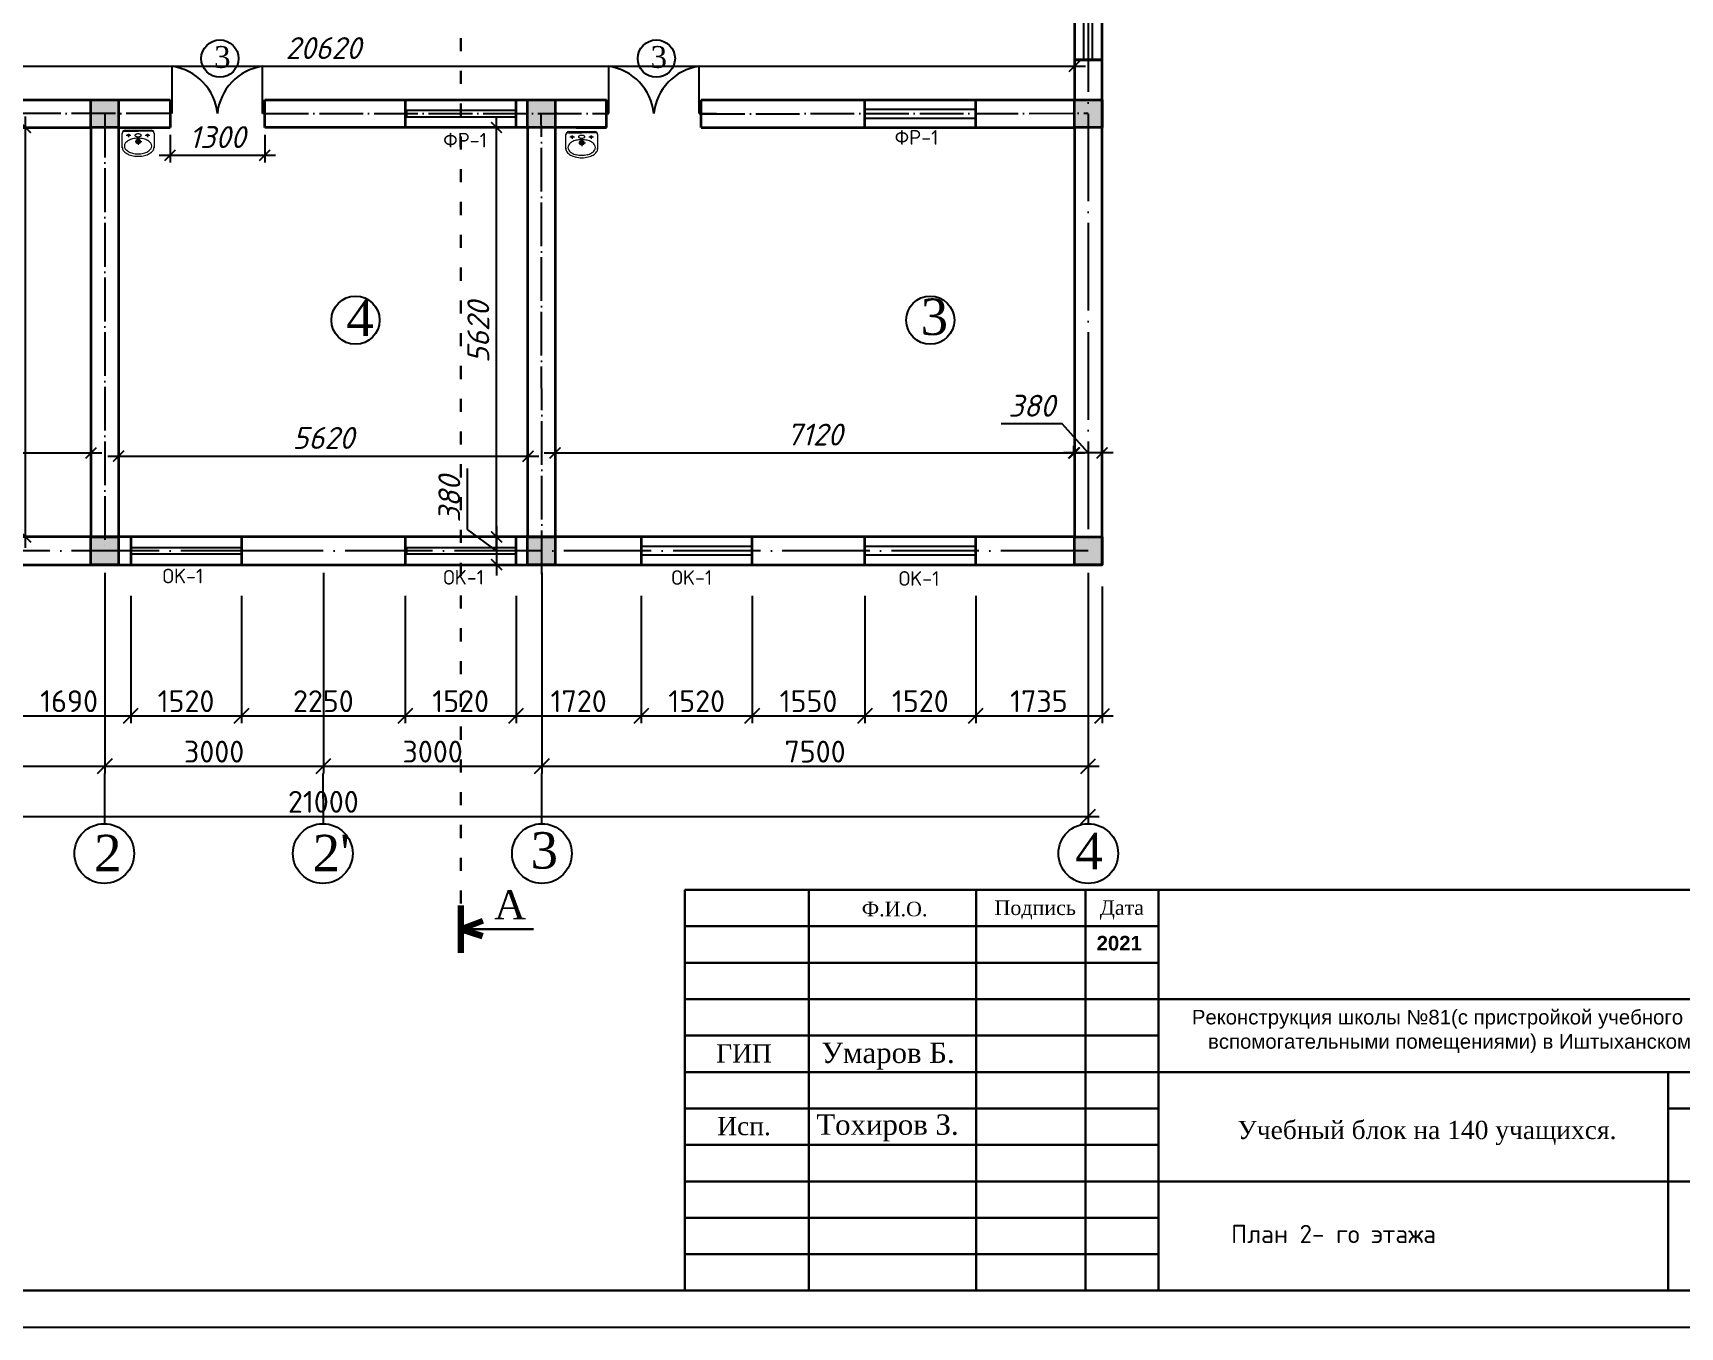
# Model space of a CAD drawing. Header units: millimetres. Extents: x 572274 to 2241483, y -888675 to -304135.
# Drawn here: x 667586 to 690197, y -503564 to -485804 of the extents above; entities that cross this region are included whole.
import ezdxf

# ---------------------------------------------------------------- set-up
doc = ezdxf.new("R2010")
doc.units = ezdxf.units.MM
doc.linetypes.add('ACAD_ISO03W100', pattern=[30, 12, -18])
doc.linetypes.add('ACAD_ISO04W100', pattern=[30, 24, -3, 0, -3])
doc.layers.add('oc', color=10, linetype='ACAD_ISO04W100')
doc.layers.add('Оси', color=10, linetype='ACAD_ISO04W100')
doc.layers.add('Сантехника', color=5, linetype='Continuous', lineweight=13)
doc.layers.add('стены', color=250, linetype='Continuous', lineweight=30)
doc.styles.add('ISOCPEUR', font='isocpeui.ttf', dxfattribs={"height": 300})
doc.styles.get("Standard").update_dxf_attribs({"font": 'isocpeur.ttf'})
doc.styles.add('style1', font='isocpeui.ttf')
doc.styles.add('WMF-Times New Roman0', font='times.ttf')
doc.dimstyles.new('ISO-25$0', dxfattribs={"dimtxt": 300, "dimasz": 200, "dimexe": 100, "dimexo": 300, "dimgap": 50, "dimtad": 1, "dimdec": 0, "dimtxsty": 'Standard', "dimblk": 'OBLIQUE', "dimcen": 250, "dimdle": 150, "dimadec": 0, "dimazin": 0, "dimtfac": 1, "dimtdec": 0, "dimtmove": 0, "dimatfit": 3, "dimldrblk": 'OBLIQUE', "dimfxl": 1.25, "dimarcsym": 0})

# ---------------------------------------------------------------- blocks, each defined once
blk = doc.blocks.new('12')
at = {"color": 5, "lineweight": 30}
for p, q in [((4038680, 3054550), (4038680, 3049050)), ((4038680, 3054550), (4038680, 3049050)), ((4038680, 3054550), (4038680, 3049050)), ((4057180, 3054550), (4038680, 3054550)), ((4057180, 3054550), (4038680, 3054550)), ((4057180, 3054550), (4038680, 3054550)), ((4040380, 3054550), (4040380, 3049050)), ((4040380, 3054550), (4040380, 3049050)), ((4042680, 3054550), (4042680, 3049050)), ((4044180, 3054550), (4044180, 3049050)), ((4045180, 3054550), (4045180, 3049050)), ((4057180, 3049050), (4057180, 3054550)), ((4057180, 3054550), (4057180, 3049050)), ((4045180, 3054050), (4038680, 3054050)), ((4045180, 3053550), (4038680, 3053550)), ((4057180, 3053050), (4038680, 3053050)), ((4045180, 3052550), (4038680, 3052550)), ((4038680, 3052050), (4057180, 3052050)), ((4052180, 3049050), (4052180, 3052050)), ((4053680, 3050550), (4053680, 3052050)), ((4055380, 3050550), (4055380, 3052050)), ((4038680, 3051550), (4045180, 3051550)), ((4052180, 3051550), (4057180, 3051550)), ((4038680, 3051050), (4045180, 3051050)), ((4038680, 3050550), (4057180, 3050550)), ((4038680, 3050050), (4045180, 3050050)), ((4038680, 3049550), (4045180, 3049550)), ((4038680, 3049050), (4057180, 3049050))]:
    blk.add_line(p, q, dxfattribs=at)
blk = doc.blocks.new('_Oblique')
at = {"color": 0, "linetype": 'ByBlock', "lineweight": -2}
blk.add_line((-0.5, -0.5), (0.5, 0.5), dxfattribs=at)
blk = doc.blocks.new('*D1455')
at = {"color": 0, "lineweight": -2, "transparency": 16777216}
for p, q in [((661073, -493211), (661073, -496656)), ((682073, -493211), (682073, -496656)), ((660923, -496556), (682223, -496556))]:
    blk.add_line(p, q, dxfattribs=at)
at = {"layer": 'Defpoints', "color": 0, "lineweight": 25, "transparency": 16777216}
for p in [(661073, -492911), (682073, -492911), (682073, -496556)]:
    blk.add_point(p, dxfattribs=at)
at = {"color": 0, "lineweight": -2, "transparency": 16777216, "xscale": 200, "yscale": 200, "zscale": 200, "rotation": 180}
blk.add_blockref('_Oblique', (661073, -496556), dxfattribs=at)
at = {"color": 0, "lineweight": -2, "transparency": 16777216, "xscale": 200, "yscale": 200, "zscale": 200}
blk.add_blockref('_Oblique', (682073, -496556), dxfattribs=at)
at = {"color": 0, "transparency": 16777216, "insert": (671573, -496356), "char_height": 300, "attachment_point": 5}
blk.add_mtext('21000', dxfattribs=at)
blk = doc.blocks.new('*D1456')
at = {"color": 0, "lineweight": -2, "transparency": 16777216}
for p, q in [((661073, -493211), (661073, -495967)), ((668573, -493211), (668573, -495967)), ((660923, -495867), (668723, -495867))]:
    blk.add_line(p, q, dxfattribs=at)
at = {"layer": 'Defpoints', "color": 0, "lineweight": 25, "transparency": 16777216}
for p in [(661073, -492911), (668573, -492911), (668573, -495867)]:
    blk.add_point(p, dxfattribs=at)
at = {"color": 0, "lineweight": -2, "transparency": 16777216, "xscale": 200, "yscale": 200, "zscale": 200, "rotation": 180}
blk.add_blockref('_Oblique', (661073, -495867), dxfattribs=at)
at = {"color": 0, "lineweight": -2, "transparency": 16777216, "xscale": 200, "yscale": 200, "zscale": 200}
blk.add_blockref('_Oblique', (668573, -495867), dxfattribs=at)
at = {"color": 0, "transparency": 16777216, "insert": (664823, -495667), "char_height": 300, "attachment_point": 5}
blk.add_mtext('7500', dxfattribs=at)
blk = doc.blocks.new('*D1457')
at = {"color": 0, "lineweight": -2, "transparency": 16777216}
for p, q in [((674573, -493211), (674573, -495967)), ((682073, -493211), (682073, -495967)), ((674423, -495867), (682223, -495867))]:
    blk.add_line(p, q, dxfattribs=at)
at = {"layer": 'Defpoints', "color": 0, "lineweight": 25, "transparency": 16777216}
for p in [(674573, -492911), (682073, -492911), (682073, -495867)]:
    blk.add_point(p, dxfattribs=at)
at = {"color": 0, "lineweight": -2, "transparency": 16777216, "xscale": 200, "yscale": 200, "zscale": 200, "rotation": 180}
blk.add_blockref('_Oblique', (674573, -495867), dxfattribs=at)
at = {"color": 0, "lineweight": -2, "transparency": 16777216, "xscale": 200, "yscale": 200, "zscale": 200}
blk.add_blockref('_Oblique', (682073, -495867), dxfattribs=at)
at = {"color": 0, "transparency": 16777216, "insert": (678323, -495667), "char_height": 300, "attachment_point": 5}
blk.add_mtext('7500', dxfattribs=at)
blk = doc.blocks.new('_ArchTick')
at = {"color": 0, "linetype": 'ByBlock', "const_width": 0.15}
blk.add_lwpolyline([(-0.5, -0.5), (0.5, 0.5)], dxfattribs=at)
blk = doc.blocks.new('*D1460')
at = {"color": 5, "transparency": 16777216}
for p, q in [((661263, -491868), (661263, -491468)), ((668383, -491868), (668383, -491468)), ((661113, -491568), (668533, -491568))]:
    blk.add_line(p, q, dxfattribs=at)
at = {"layer": 'Defpoints', "color": 0, "lineweight": 25, "transparency": 16777216}
for p in [(668383, -491568), (661263, -492721), (668383, -492721)]:
    blk.add_point(p, dxfattribs=at)
at = {"color": 5, "transparency": 16777216, "xscale": 150, "yscale": 150, "zscale": 150, "rotation": 180}
blk.add_blockref('_ArchTick', (661263, -491568), dxfattribs=at)
at = {"color": 5, "transparency": 16777216, "xscale": 150, "yscale": 150, "zscale": 150}
blk.add_blockref('_ArchTick', (668383, -491568), dxfattribs=at)
at = {"color": 7, "lineweight": 5, "transparency": 16777216, "insert": (664823, -491316), "char_height": 300, "attachment_point": 5, "style": 'style1'}
blk.add_mtext('7120', dxfattribs=at)
blk = doc.blocks.new('*D1461')
at = {"color": 5, "transparency": 16777216}
for p, q in [((674755, -491568), (674755, -491468)), ((681875, -491568), (681875, -491468)), ((674605, -491568), (682025, -491568))]:
    blk.add_line(p, q, dxfattribs=at)
at = {"layer": 'Defpoints', "color": 0, "lineweight": 25, "transparency": 16777216}
for p in [(674755, -491568), (681875, -491568), (681875, -491568)]:
    blk.add_point(p, dxfattribs=at)
at = {"color": 5, "transparency": 16777216, "xscale": 150, "yscale": 150, "zscale": 150, "rotation": 180}
blk.add_blockref('_ArchTick', (674755, -491568), dxfattribs=at)
at = {"color": 5, "transparency": 16777216, "xscale": 150, "yscale": 150, "zscale": 150}
blk.add_blockref('_ArchTick', (681875, -491568), dxfattribs=at)
at = {"color": 7, "lineweight": 5, "transparency": 16777216, "insert": (678315, -491316), "char_height": 300, "attachment_point": 5, "style": 'style1'}
blk.add_mtext('7120', dxfattribs=at)
blk = doc.blocks.new('*D1462')
at = {"color": 5, "transparency": 16777216}
for p, q in [((667485, -492871), (667485, -486951)), ((667785, -487101), (667385, -487101)), ((667785, -492721), (667385, -492721))]:
    blk.add_line(p, q, dxfattribs=at)
at = {"layer": 'Defpoints', "color": 0, "lineweight": 25, "transparency": 16777216}
for p in [(667485, -487101), (668383, -487101), (668383, -492721)]:
    blk.add_point(p, dxfattribs=at)
at = {"color": 5, "transparency": 16777216, "xscale": 150, "yscale": 150, "zscale": 150}
for p, rotation in [((667485, -487101), 90), ((667485, -492721), 270)]:
    blk.add_blockref('_ArchTick', p, dxfattribs=dict(at, rotation=rotation))
at = {"color": 7, "lineweight": 5, "transparency": 16777216, "insert": (667235, -489911), "char_height": 300, "attachment_point": 5, "rotation": 90, "style": 'style1'}
blk.add_mtext('5620', dxfattribs=at)
blk = doc.blocks.new('*D1463')
at = {"color": 5, "transparency": 16777216}
for p, q in [((673950, -492871), (673950, -486951)), ((674250, -487101), (673850, -487101)), ((674250, -492721), (673850, -492721))]:
    blk.add_line(p, q, dxfattribs=at)
at = {"layer": 'Defpoints', "color": 0, "lineweight": 25, "transparency": 16777216}
for p in [(673950, -487101), (674375, -487101), (674375, -492721)]:
    blk.add_point(p, dxfattribs=at)
at = {"color": 5, "transparency": 16777216, "xscale": 150, "yscale": 150, "zscale": 150}
for p, rotation in [((673950, -487101), 90), ((673950, -492721), 270)]:
    blk.add_blockref('_ArchTick', p, dxfattribs=dict(at, rotation=rotation))
at = {"color": 7, "lineweight": 5, "transparency": 16777216, "insert": (673700, -489911), "char_height": 300, "attachment_point": 5, "rotation": 90, "style": 'style1'}
blk.add_mtext('5620', dxfattribs=at)
blk = doc.blocks.new('*D1414')
at = {"color": 5, "transparency": 16777216}
for p, q in [((669468, -487201), (669468, -487583)), ((670768, -487201), (670768, -487583)), ((669318, -487483), (670918, -487483))]:
    blk.add_line(p, q, dxfattribs=at)
at = {"layer": 'Defpoints', "color": 0, "lineweight": 25, "transparency": 16777216}
for p in [(669468, -487101), (670768, -487101), (670768, -487483)]:
    blk.add_point(p, dxfattribs=at)
at = {"color": 5, "transparency": 16777216, "xscale": 150, "yscale": 150, "zscale": 150, "rotation": 180}
blk.add_blockref('_ArchTick', (669468, -487483), dxfattribs=at)
at = {"color": 5, "transparency": 16777216, "xscale": 150, "yscale": 150, "zscale": 150}
blk.add_blockref('_ArchTick', (670768, -487483), dxfattribs=at)
at = {"color": 7, "lineweight": 5, "transparency": 16777216, "insert": (670118, -487233), "char_height": 300, "attachment_point": 5, "style": 'style1'}
blk.add_mtext('1300', dxfattribs=at)
blk = doc.blocks.new('*D1418')
at = {"color": 0, "lineweight": -2, "transparency": 16777216}
for p, q in [((671573, -493211), (671573, -495967)), ((674573, -493211), (674573, -495967)), ((671423, -495867), (674723, -495867))]:
    blk.add_line(p, q, dxfattribs=at)
at = {"layer": 'Defpoints', "color": 0, "lineweight": 25, "transparency": 16777216}
for p in [(671573, -492911), (674573, -492911), (674573, -495867)]:
    blk.add_point(p, dxfattribs=at)
at = {"color": 0, "lineweight": -2, "transparency": 16777216, "xscale": 200, "yscale": 200, "zscale": 200, "rotation": 180}
blk.add_blockref('_Oblique', (671573, -495867), dxfattribs=at)
at = {"color": 0, "lineweight": -2, "transparency": 16777216, "xscale": 200, "yscale": 200, "zscale": 200}
blk.add_blockref('_Oblique', (674573, -495867), dxfattribs=at)
at = {"color": 0, "transparency": 16777216, "insert": (673073, -495667), "char_height": 300, "attachment_point": 5}
blk.add_mtext('3000', dxfattribs=at)
blk = doc.blocks.new('*D1472')
at = {"color": 5, "transparency": 16777216}
for p, q in [((668763, -491912), (668763, -491512)), ((674383, -491912), (674383, -491512)), ((668613, -491612), (674533, -491612))]:
    blk.add_line(p, q, dxfattribs=at)
at = {"layer": 'Defpoints', "color": 0, "lineweight": 25, "transparency": 16777216}
for p in [(674383, -491612), (668763, -492721), (674383, -492721)]:
    blk.add_point(p, dxfattribs=at)
at = {"color": 5, "transparency": 16777216, "xscale": 150, "yscale": 150, "zscale": 150, "rotation": 180}
blk.add_blockref('_ArchTick', (668763, -491612), dxfattribs=at)
at = {"color": 5, "transparency": 16777216, "xscale": 150, "yscale": 150, "zscale": 150}
blk.add_blockref('_ArchTick', (674383, -491612), dxfattribs=at)
at = {"color": 7, "lineweight": 5, "transparency": 16777216, "insert": (671573, -491362), "char_height": 300, "attachment_point": 5, "style": 'style1'}
blk.add_mtext('5620', dxfattribs=at)
blk = doc.blocks.new('*D1423')
at = {"color": 0, "lineweight": -2, "transparency": 16777216}
for p, q in [((667238, -493531), (667238, -495275)), ((668928, -493531), (668928, -495275)), ((667088, -495175), (669078, -495175))]:
    blk.add_line(p, q, dxfattribs=at)
at = {"layer": 'Defpoints', "color": 0, "lineweight": 25, "transparency": 16777216}
for p in [(667238, -493231), (668928, -493231), (668928, -495175)]:
    blk.add_point(p, dxfattribs=at)
at = {"color": 0, "lineweight": -2, "transparency": 16777216, "xscale": 200, "yscale": 200, "zscale": 200, "rotation": 180}
blk.add_blockref('_Oblique', (667238, -495175), dxfattribs=at)
at = {"color": 0, "lineweight": -2, "transparency": 16777216, "xscale": 200, "yscale": 200, "zscale": 200}
blk.add_blockref('_Oblique', (668928, -495175), dxfattribs=at)
at = {"color": 0, "transparency": 16777216, "insert": (668083, -494975), "char_height": 300, "attachment_point": 5}
blk.add_mtext('1690', dxfattribs=at)
blk = doc.blocks.new('*D1424')
at = {"color": 0, "lineweight": -2, "transparency": 16777216}
for p, q in [((668928, -493531), (668928, -495275)), ((670448, -493531), (670448, -495275)), ((668778, -495175), (670598, -495175))]:
    blk.add_line(p, q, dxfattribs=at)
at = {"layer": 'Defpoints', "color": 0, "lineweight": 25, "transparency": 16777216}
for p in [(668928, -493231), (670448, -493231), (670448, -495175)]:
    blk.add_point(p, dxfattribs=at)
at = {"color": 0, "lineweight": -2, "transparency": 16777216, "xscale": 200, "yscale": 200, "zscale": 200, "rotation": 180}
blk.add_blockref('_Oblique', (668928, -495175), dxfattribs=at)
at = {"color": 0, "lineweight": -2, "transparency": 16777216, "xscale": 200, "yscale": 200, "zscale": 200}
blk.add_blockref('_Oblique', (670448, -495175), dxfattribs=at)
at = {"color": 0, "transparency": 16777216, "insert": (669688, -494975), "char_height": 300, "attachment_point": 5}
blk.add_mtext('1520', dxfattribs=at)
blk = doc.blocks.new('*D1425')
at = {"color": 0, "lineweight": -2, "transparency": 16777216}
for p, q in [((670448, -493531), (670448, -495275)), ((672698, -493531), (672698, -495275)), ((670298, -495175), (672848, -495175))]:
    blk.add_line(p, q, dxfattribs=at)
at = {"layer": 'Defpoints', "color": 0, "lineweight": 25, "transparency": 16777216}
for p in [(670448, -493231), (672698, -493231), (672698, -495175)]:
    blk.add_point(p, dxfattribs=at)
at = {"color": 0, "lineweight": -2, "transparency": 16777216, "xscale": 200, "yscale": 200, "zscale": 200, "rotation": 180}
blk.add_blockref('_Oblique', (670448, -495175), dxfattribs=at)
at = {"color": 0, "lineweight": -2, "transparency": 16777216, "xscale": 200, "yscale": 200, "zscale": 200}
blk.add_blockref('_Oblique', (672698, -495175), dxfattribs=at)
at = {"color": 0, "transparency": 16777216, "insert": (671573, -494975), "char_height": 300, "attachment_point": 5}
blk.add_mtext('2250', dxfattribs=at)
blk = doc.blocks.new('*D1426')
at = {"color": 0, "lineweight": -2, "transparency": 16777216}
for p, q in [((672698, -493531), (672698, -495275)), ((674218, -493531), (674218, -495275)), ((672548, -495175), (674368, -495175))]:
    blk.add_line(p, q, dxfattribs=at)
at = {"layer": 'Defpoints', "color": 0, "lineweight": 25, "transparency": 16777216}
for p in [(672698, -493231), (674218, -493231), (674218, -495175)]:
    blk.add_point(p, dxfattribs=at)
at = {"color": 0, "lineweight": -2, "transparency": 16777216, "xscale": 200, "yscale": 200, "zscale": 200, "rotation": 180}
blk.add_blockref('_Oblique', (672698, -495175), dxfattribs=at)
at = {"color": 0, "lineweight": -2, "transparency": 16777216, "xscale": 200, "yscale": 200, "zscale": 200}
blk.add_blockref('_Oblique', (674218, -495175), dxfattribs=at)
at = {"color": 0, "transparency": 16777216, "insert": (673458, -494975), "char_height": 300, "attachment_point": 5}
blk.add_mtext('1520', dxfattribs=at)
blk = doc.blocks.new('*D1427')
at = {"color": 0, "lineweight": -2, "transparency": 16777216}
for p, q in [((674218, -493531), (674218, -495275)), ((675938, -493531), (675938, -495275)), ((674068, -495175), (676088, -495175))]:
    blk.add_line(p, q, dxfattribs=at)
at = {"layer": 'Defpoints', "color": 0, "lineweight": 25, "transparency": 16777216}
for p in [(674218, -493231), (675938, -493231), (675938, -495175)]:
    blk.add_point(p, dxfattribs=at)
at = {"color": 0, "lineweight": -2, "transparency": 16777216, "xscale": 200, "yscale": 200, "zscale": 200, "rotation": 180}
blk.add_blockref('_Oblique', (674218, -495175), dxfattribs=at)
at = {"color": 0, "lineweight": -2, "transparency": 16777216, "xscale": 200, "yscale": 200, "zscale": 200}
blk.add_blockref('_Oblique', (675938, -495175), dxfattribs=at)
at = {"color": 0, "transparency": 16777216, "insert": (675078, -494975), "char_height": 300, "attachment_point": 5}
blk.add_mtext('1720', dxfattribs=at)
blk = doc.blocks.new('*D1428')
at = {"color": 0, "lineweight": -2, "transparency": 16777216}
for p, q in [((675938, -493531), (675938, -495275)), ((677458, -493531), (677458, -495275)), ((675788, -495175), (677608, -495175))]:
    blk.add_line(p, q, dxfattribs=at)
at = {"layer": 'Defpoints', "color": 0, "lineweight": 25, "transparency": 16777216}
for p in [(675938, -493231), (677458, -493231), (677458, -495175)]:
    blk.add_point(p, dxfattribs=at)
at = {"color": 0, "lineweight": -2, "transparency": 16777216, "xscale": 200, "yscale": 200, "zscale": 200, "rotation": 180}
blk.add_blockref('_Oblique', (675938, -495175), dxfattribs=at)
at = {"color": 0, "lineweight": -2, "transparency": 16777216, "xscale": 200, "yscale": 200, "zscale": 200}
blk.add_blockref('_Oblique', (677458, -495175), dxfattribs=at)
at = {"color": 0, "transparency": 16777216, "insert": (676698, -494975), "char_height": 300, "attachment_point": 5}
blk.add_mtext('1520', dxfattribs=at)
blk = doc.blocks.new('*D1429')
at = {"color": 0, "lineweight": -2, "transparency": 16777216}
for p, q in [((677458, -493531), (677458, -495275)), ((679008, -493531), (679008, -495275)), ((677308, -495175), (679158, -495175))]:
    blk.add_line(p, q, dxfattribs=at)
at = {"layer": 'Defpoints', "color": 0, "lineweight": 25, "transparency": 16777216}
for p in [(677458, -493231), (679008, -493231), (679008, -495175)]:
    blk.add_point(p, dxfattribs=at)
at = {"color": 0, "lineweight": -2, "transparency": 16777216, "xscale": 200, "yscale": 200, "zscale": 200, "rotation": 180}
blk.add_blockref('_Oblique', (677458, -495175), dxfattribs=at)
at = {"color": 0, "lineweight": -2, "transparency": 16777216, "xscale": 200, "yscale": 200, "zscale": 200}
blk.add_blockref('_Oblique', (679008, -495175), dxfattribs=at)
at = {"color": 0, "transparency": 16777216, "insert": (678233, -494975), "char_height": 300, "attachment_point": 5}
blk.add_mtext('1550', dxfattribs=at)
blk = doc.blocks.new('*D1430')
at = {"color": 0, "lineweight": -2, "transparency": 16777216}
for p, q in [((679008, -493531), (679008, -495275)), ((680528, -493531), (680528, -495275)), ((678858, -495175), (680678, -495175))]:
    blk.add_line(p, q, dxfattribs=at)
at = {"layer": 'Defpoints', "color": 0, "lineweight": 25, "transparency": 16777216}
for p in [(679008, -493231), (680528, -493231), (680528, -495175)]:
    blk.add_point(p, dxfattribs=at)
at = {"color": 0, "lineweight": -2, "transparency": 16777216, "xscale": 200, "yscale": 200, "zscale": 200, "rotation": 180}
blk.add_blockref('_Oblique', (679008, -495175), dxfattribs=at)
at = {"color": 0, "lineweight": -2, "transparency": 16777216, "xscale": 200, "yscale": 200, "zscale": 200}
blk.add_blockref('_Oblique', (680528, -495175), dxfattribs=at)
at = {"color": 0, "transparency": 16777216, "insert": (679768, -494975), "char_height": 300, "attachment_point": 5}
blk.add_mtext('1520', dxfattribs=at)
blk = doc.blocks.new('*D1431')
at = {"color": 0, "lineweight": -2, "transparency": 16777216}
for p, q in [((668573, -493211), (668573, -495967)), ((671573, -493211), (671573, -495967)), ((668423, -495867), (671723, -495867))]:
    blk.add_line(p, q, dxfattribs=at)
at = {"layer": 'Defpoints', "color": 0, "lineweight": 25, "transparency": 16777216}
for p in [(668573, -492911), (671573, -492911), (671573, -495867)]:
    blk.add_point(p, dxfattribs=at)
at = {"color": 0, "lineweight": -2, "transparency": 16777216, "xscale": 200, "yscale": 200, "zscale": 200, "rotation": 180}
blk.add_blockref('_Oblique', (668573, -495867), dxfattribs=at)
at = {"color": 0, "lineweight": -2, "transparency": 16777216, "xscale": 200, "yscale": 200, "zscale": 200}
blk.add_blockref('_Oblique', (671573, -495867), dxfattribs=at)
at = {"color": 0, "transparency": 16777216, "insert": (670073, -495667), "char_height": 300, "attachment_point": 5}
blk.add_mtext('3000', dxfattribs=at)
blk = doc.blocks.new('*D1434')
at = {"color": 5, "transparency": 16777216}
for p, q in [((681716, -491170), (680879, -491170)), ((682073, -491568), (681716, -491170)), ((681883, -491568), (681883, -491468)), ((682263, -491568), (682263, -491468)), ((682413, -491568), (681733, -491568))]:
    blk.add_line(p, q, dxfattribs=at)
at = {"layer": 'Defpoints', "color": 0, "lineweight": 25, "transparency": 16777216}
for p in [(681883, -491568), (681883, -491568), (682263, -491568)]:
    blk.add_point(p, dxfattribs=at)
at = {"color": 5, "transparency": 16777216, "xscale": 150, "yscale": 150, "zscale": 150, "rotation": 180}
blk.add_blockref('_ArchTick', (681883, -491568), dxfattribs=at)
at = {"color": 5, "transparency": 16777216, "xscale": 150, "yscale": 150, "zscale": 150}
blk.add_blockref('_ArchTick', (682263, -491568), dxfattribs=at)
at = {"color": 7, "lineweight": 5, "transparency": 16777216, "insert": (681297, -490920), "char_height": 300, "attachment_point": 5, "style": 'style1'}
blk.add_mtext('380', dxfattribs=at)
blk = doc.blocks.new('*D1437')
at = {"color": 5, "transparency": 16777216}
for p, q in [((673552, -492619), (673552, -491782)), ((673950, -492911), (673552, -492619)), ((673950, -492571), (673950, -493251)), ((673950, -492721), (674050, -492721)), ((673950, -493101), (674050, -493101))]:
    blk.add_line(p, q, dxfattribs=at)
at = {"layer": 'Defpoints', "color": 0, "lineweight": 25, "transparency": 16777216}
for p in [(673950, -492721), (673950, -493101), (673950, -493101)]:
    blk.add_point(p, dxfattribs=at)
at = {"color": 5, "transparency": 16777216, "xscale": 150, "yscale": 150, "zscale": 150}
for p, rotation in [((673950, -492721), 90), ((673950, -493101), 270)]:
    blk.add_blockref('_ArchTick', p, dxfattribs=dict(at, rotation=rotation))
at = {"color": 7, "lineweight": 5, "transparency": 16777216, "insert": (673302, -492201), "char_height": 300, "attachment_point": 5, "rotation": 90, "style": 'style1'}
blk.add_mtext('380', dxfattribs=at)
blk = doc.blocks.new('*D1443')
at = {"color": 5, "transparency": 16777216}
for p, q in [((661263, -485961), (661263, -486361)), ((681883, -485961), (681883, -486361)), ((661113, -486261), (682033, -486261))]:
    blk.add_line(p, q, dxfattribs=at)
at = {"layer": 'Defpoints', "color": 0, "lineweight": 25, "transparency": 16777216}
for p in [(661263, -484101), (681883, -484101), (681883, -486261)]:
    blk.add_point(p, dxfattribs=at)
at = {"color": 5, "transparency": 16777216, "xscale": 150, "yscale": 150, "zscale": 150, "rotation": 180}
blk.add_blockref('_ArchTick', (661263, -486261), dxfattribs=at)
at = {"color": 5, "transparency": 16777216, "xscale": 150, "yscale": 150, "zscale": 150}
blk.add_blockref('_ArchTick', (681883, -486261), dxfattribs=at)
at = {"color": 7, "lineweight": 5, "transparency": 16777216, "insert": (671573, -486011), "char_height": 300, "attachment_point": 5, "style": 'style1'}
blk.add_mtext('20620', dxfattribs=at)
blk = doc.blocks.new('*D1444')
at = {"color": 0, "lineweight": -2, "transparency": 16777216}
for p, q in [((680528, -493531), (680528, -495275)), ((682263, -493401), (682263, -495275)), ((680378, -495175), (682413, -495175))]:
    blk.add_line(p, q, dxfattribs=at)
at = {"layer": 'Defpoints', "color": 0, "lineweight": 25, "transparency": 16777216}
for p in [(682263, -493101), (680528, -493231), (682263, -495175)]:
    blk.add_point(p, dxfattribs=at)
at = {"color": 0, "lineweight": -2, "transparency": 16777216, "xscale": 200, "yscale": 200, "zscale": 200, "rotation": 180}
blk.add_blockref('_Oblique', (680528, -495175), dxfattribs=at)
at = {"color": 0, "lineweight": -2, "transparency": 16777216, "xscale": 200, "yscale": 200, "zscale": 200}
blk.add_blockref('_Oblique', (682263, -495175), dxfattribs=at)
at = {"color": 0, "lineweight": 25, "transparency": 16777216, "insert": (681396, -494975), "char_height": 300, "attachment_point": 5}
blk.add_mtext('1735', dxfattribs=at)
blk = doc.blocks.new('Раковина')
at = {"layer": 'Сантехника'}
for p, q in [((-273, -142), (-273, 109)), ((49, 1), (-63, 1)), ((0, -61), (0, 61)), ((273, 109), (273, -142)), ((-240, -172), (0, -172)), ((0, -192), (-223, -192)), ((-121, -104), (-201, -104)), ((-161, -127), (-161, -70)), ((240, -172), (0, -172)), ((223, -192), (0, -192)), ((204, -104), (124, -104)), ((164, -127), (164, -70))]:
    blk.add_line(p, q, dxfattribs=at)
for centre, radius in [((0, 1), 39.9), ((0, 1), 22.4), ((-161, -104), 17.1), ((164, -104), 17.1)]:
    blk.add_circle(centre, radius, dxfattribs=at)
for centre, radius, start, end in [((-181, 102), 91.5, 143.9722, 180), ((-181, 102), 91.5, 180, 184.1196), ((-96, 40), 197, 119.663, 143.9722), ((-154, 81), 79.4, 143.9722, 180), ((-154, 81), 79.4, 180, 216.0278), ((-80, 27), 171, 119.663, 143.9722), ((-80, 135), 171, 216.0278, 240.337), ((-39, -60), 312, 103.2739, 119.663), ((-31, -59), 271, 103.2739, 119.663), ((-2, -218), 475, 90, 103.2739), ((2, -197), 412, 90, 103.2739), ((-2, -218), 475, 89.7855, 90), ((2, -218), 475, 90, 90.2145), ((2, -218), 475, 76.7261, 90), ((2, -197), 412, 76.7261, 90), ((34, -59), 271, 60.337, 76.7261), ((39, -60), 312, 60.337, 76.7261), ((83, 27), 171, 36.0278, 60.337), ((83, 135), 171, 299.663, 323.9722), ((96, 40), 197, 36.0278, 60.337), ((158, 81), 79.4, 0, 36.0278), ((158, 81), 79.4, 323.9722, 0), ((181, 102), 91.5, 0, 36.0278), ((181, 102), 91.5, 355.8804, 0), ((-236, -135), 37.1, 180, 270), ((-223, -142), 50, 180, 270), ((-31, 222), 271, 240.337, 256.7261), ((2, 359), 412, 256.7261, 270), ((-43, -103), 11.5, 136.143, 180), ((-43, -103), 11.5, 180, 223.857), ((-22, -123), 40.8, 113.3198, 136.143), ((-22, -82), 40.8, 223.857, 246.6802), ((-8, -156), 76.8, 100.124, 113.3198), ((-8, -49), 76.8, 246.6802, 259.876), ((2, -209), 130, 90, 100.124), ((2, 3), 130, 259.876, 270), ((2, 359), 412, 270, 283.2739), ((2, -209), 130, 79.876, 90), ((2, 3), 130, 270, 280.124), ((11, -156), 76.8, 66.6802, 79.876), ((11, -49), 76.8, 280.124, 293.3198), ((25, -123), 40.8, 43.857, 66.6802), ((25, -82), 40.8, 293.3198, 316.143), ((46, -103), 11.5, 0, 43.857), ((46, -103), 11.5, 316.143, 0), ((34, 222), 271, 283.2739, 299.663), ((223, -142), 50, 270, 0), ((236, -135), 37.1, 270, 0)]:
    blk.add_arc(centre, radius, start, end, dxfattribs=at)

msp = doc.modelspace()

# ---------------------------------------------------------------- hatches: boundary and pattern name
at = {"lineweight": 25}
h = msp.add_hatch(color=256, dxfattribs=at)
h.dxf.hatch_style = 1
h.paths.add_polyline_path([(668763.124, -486721.25), (668383.124, -486721.25), (668383.124, -487101.25), (668763.124, -487101.25)])
h = msp.add_hatch(color=256, dxfattribs=at)
h.dxf.hatch_style = 1
h.paths.add_polyline_path([(674755.155, -486721.25), (674375.155, -486721.25), (674375.155, -487101.25), (674755.155, -487101.25)])
h = msp.add_hatch(color=256, dxfattribs=at)
h.dxf.hatch_style = 1
h.paths.add_polyline_path([(682263.124, -486721.25), (681883.124, -486721.25), (681883.124, -487101.25), (682263.124, -487101.25)])
h = msp.add_hatch(color=256, dxfattribs=at)
h.dxf.hatch_style = 1
h.paths.add_polyline_path([(668763.124, -492721.25), (668383.124, -492721.25), (668383.124, -493101.25), (668763.124, -493101.25)])
h = msp.add_hatch(color=256, dxfattribs=at)
h.dxf.hatch_style = 1
h.paths.add_polyline_path([(674755.155, -492721.25), (674375.155, -492721.25), (674375.155, -493101.25), (674755.155, -493101.25)])
h = msp.add_hatch(color=256, dxfattribs=at)
h.dxf.hatch_style = 1
h.paths.add_polyline_path([(682263.124, -492721.25), (681883.124, -492721.25), (681883.124, -493101.25), (682263.124, -493101.25)])

# ---------------------------------------------------------------- linework, layer by layer
at = {"color": 5}
for p, q in [((682013.124, -486171.25), (682013.124, -484651.25)), ((682133.124, -486171.25), (682133.124, -484651.25)), ((679008.124, -486851.25), (680528.124, -486851.25)), ((679008.124, -486971.25), (680528.124, -486971.25)), ((677458.124, -492851.25), (675938.124, -492851.25)), ((680528.124, -492851.25), (679008.124, -492851.25)), ((677458.124, -492971.25), (675938.124, -492971.25)), ((680528.124, -492971.25), (679008.124, -492971.25))]:
    msp.add_line(p, q, dxfattribs=at)
for p, q in [((679008.124, -487101.25), (679008.124, -486721.25)), ((668763.124, -487101.25), (668383.124, -487101.25)), ((682263.124, -487101.25), (681883.124, -487101.25)), ((668763.124, -493101.25), (668383.124, -493101.25)), ((674755.155, -493101.25), (674375.155, -493101.25)), ((682263.124, -493101.25), (681883.124, -493101.25)), ((668573.124, -496656.054), (668573.124, -495966.764)), ((671572.878, -496656.049), (671572.72, -495966.764)), ((674573.124, -496655.985), (674572.72, -495966.764))]:
    msp.add_line(p, q)
at = {"lineweight": 100}
msp.add_line((673458.124, -497777.164), (673458.124, -498428.366), dxfattribs=at)
at = {"lineweight": 30}
msp.add_line((673458.124, -498102.765), (674456.13, -498102.765), dxfattribs=at)
at = {"lineweight": 25, "ltscale": 100}
msp.add_lwpolyline([(653535.146, -503564.451), (695535.146, -503564.451), (695535.146, -473864.451), (653535.146, -473864.451)], close=True, dxfattribs=at)
at = {"color": 1, "lineweight": 30}
msp.add_lwpolyline([(655535.146, -503064.451), (695035.146, -503064.451), (695035.146, -474364.451), (655535.146, -474364.451)], close=True, dxfattribs=at)
at = {"color": 5, "linetype": 'ACAD_ISO03W100', "lineweight": 30, "ltscale": 15}
msp.add_lwpolyline([(673458.124, -475973.708), (673458.124, -497904.296)], dxfattribs=at)
at = {"lineweight": 100}
msp.add_lwpolyline([(673761.556, -497990.401), (673458.124, -498102.765), (673759.897, -498200.889)], dxfattribs=at)
at = {"layer": 'oc', "ltscale": 25}
for p, q in [((669468.124, -486911.25), (663268.124, -486911.25)), ((668573.124, -486911.25), (668573.124, -492911.25)), ((668573.124, -486911.25), (668573.124, -492911.25)), ((670768.124, -486911.25), (675490.155, -486911.25)), ((674573.124, -493231.25), (674565.155, -486911.25)), ((676730.155, -486911.25), (676968.124, -486911.25)), ((676760.155, -486913.192), (682073.124, -486906.352))]:
    msp.add_line(p, q, dxfattribs=at)
at = {"layer": 'Оси', "ltscale": 50}
for p, q in [((682073.124, -477911.25), (682073.124, -492911.25)), ((670818.124, -492911.25), (661073.124, -492911.25)), ((682073.124, -492911.25), (670448.124, -492911.25))]:
    msp.add_line(p, q, dxfattribs=at)
at = {"layer": 'стены', "color": 0, "linetype": 'ByBlock', "lineweight": 35, "ltscale": 3}
for p, q in [((682263.124, -493101.25), (682263.124, -477721.25)), ((681883.124, -484101.25), (681883.124, -486721.25)), ((682263.124, -486171.25), (681883.124, -486171.25)), ((681883.124, -486171.25), (682263.124, -486171.25)), ((663268.124, -486721.25), (669468.124, -486721.25)), ((669468.124, -486721.25), (669468.124, -487101.25)), ((670768.124, -486721.25), (675460.155, -486721.25)), ((670768.124, -487101.25), (670768.124, -486721.25)), ((672698.124, -486721.25), (672698.124, -487101.25)), ((674218.124, -487101.25), (674218.124, -486721.25)), ((675460.155, -487101.25), (675460.155, -486721.25)), ((676760.155, -486721.25), (676968.124, -486721.25)), ((676760.155, -486721.25), (681883.124, -486721.25)), ((676760.155, -487101.25), (676760.155, -486721.25)), ((679008.124, -487101.25), (679008.124, -486721.25)), ((680528.124, -487101.25), (680528.124, -486721.25)), ((663268.124, -487101.25), (668383.124, -487101.25)), ((668383.124, -487101.25), (668383.124, -492721.25)), ((668763.124, -487101.25), (669468.124, -487101.25)), ((668763.124, -487101.25), (668763.124, -492721.25)), ((675460.155, -487101.25), (670768.124, -487101.25)), ((674375.155, -487101.25), (674375.155, -492721.25)), ((674755.155, -487101.25), (674755.155, -492721.25)), ((675043.124, -487101.25), (675460.155, -487101.25)), ((676760.155, -487101.25), (676968.124, -487101.25)), ((676760.155, -487101.25), (681883.124, -487101.25)), ((681883.124, -487101.25), (681883.124, -492721.25)), ((668798.124, -492721.25), (661263.124, -492721.25)), ((670818.124, -492721.25), (668763.124, -492721.25)), ((668928.124, -492721.25), (668928.124, -493101.25)), ((674383.124, -492721.25), (670448.124, -492721.25)), ((670448.124, -492721.25), (670448.124, -493101.25)), ((672698.124, -492721.25), (672698.124, -493101.25)), ((674218.124, -493101.25), (674218.124, -492721.25)), ((681883.124, -492721.25), (674348.124, -492721.25)), ((675938.124, -493101.25), (675938.124, -492721.25)), ((677458.124, -493101.25), (677458.124, -492721.25)), ((677458.124, -493101.25), (677458.124, -492721.25)), ((679008.124, -493101.25), (679008.124, -492721.25)), ((680528.124, -493101.25), (680528.124, -492721.25)), ((660883.124, -493101.25), (682263.124, -493101.25))]:
    msp.add_line(p, q, dxfattribs=at)
at = {"layer": 'стены', "color": 24, "linetype": 'ByBlock', "lineweight": -2, "ltscale": 3}
for p, q in [((669498.124, -486911.25), (669498.124, -486261.25)), ((670738.124, -486911.25), (670738.124, -486261.25)), ((675490.155, -486911.25), (675490.155, -486261.25)), ((676730.155, -486911.25), (676730.155, -486261.25))]:
    msp.add_line(p, q, dxfattribs=at)
at = {"layer": 'стены', "color": 0, "linetype": 'ByBlock', "lineweight": -2, "ltscale": 3}
for p, q in [((670768.124, -486911.25), (670738.124, -486911.25)), ((674783.124, -486911.25), (674753.124, -486911.25)), ((675460.155, -486911.25), (675490.155, -486911.25)), ((676760.155, -486911.25), (676730.155, -486911.25))]:
    msp.add_line(p, q, dxfattribs=at)
at = {"layer": 'стены', "color": 0, "linetype": 'ByBlock', "lineweight": 35, "ltscale": 3}
for points in [[(668383.124, -486721.25), (668763.124, -486721.25), (668763.124, -487101.25), (668383.124, -487101.25)], [(674375.155, -486721.25), (674755.155, -486721.25), (674755.155, -487101.25), (674375.155, -487101.25)], [(681883.124, -486721.25), (682263.124, -486721.25), (682263.124, -487101.25), (681883.124, -487101.25)], [(668383.124, -492721.25), (668763.124, -492721.25), (668763.124, -493101.25), (668383.124, -493101.25)], [(674375.155, -492721.25), (674755.155, -492721.25), (674755.155, -493101.25), (674375.155, -493101.25)], [(681883.124, -492721.25), (682263.124, -492721.25), (682263.124, -493101.25), (681883.124, -493101.25)]]:
    msp.add_lwpolyline(points, close=True, dxfattribs=at)
at = {"layer": 'стены', "color": 5, "linetype": 'ByBlock', "lineweight": -2, "ltscale": 3}
for points in [[(672718.124, -486863.75), (674218.124, -486863.75), (674218.124, -486958.75), (672718.124, -486958.75)], [(668928.124, -492863.75), (670448.124, -492863.75), (670448.124, -492958.75), (668928.124, -492958.75)], [(672718.124, -492863.75), (674218.124, -492863.75), (674218.124, -492958.75), (672718.124, -492958.75)]]:
    msp.add_lwpolyline(points, close=True, dxfattribs=at)
at = {"layer": 'стены', "color": 0, "linetype": 'ByBlock', "lineweight": -2, "ltscale": 3}
for centre, radius in [((670152.351, -486154.935), 256.044), ((676144.382, -486154.935), 256.044), ((672014.084, -489745.723), 330.646), ((679904.563, -489745.723), 330.646), ((668565.595, -497065.869), 409.884), ((671565.595, -497065.869), 409.884), ((674573.124, -497065.869), 409.884), ((682073.124, -497065.869), 409.884)]:
    msp.add_circle(centre, radius, dxfattribs=at)
at = {"layer": 'стены', "color": 24, "linetype": 'ByBlock', "lineweight": -2, "ltscale": 3}
for centre, start, end in [((669393.754, -486981.496), 5.5389161, 81.7547), ((670842.494, -486981.496), 98.2453, 174.4610839), ((675385.785, -486981.496), 5.5389161, 81.7547), ((676834.525, -486981.496), 98.2453, 174.4610839)]:
    msp.add_arc(centre, 727.768, start, end, dxfattribs=at)

# ---------------------------------------------------------------- block references
msp.add_blockref('12', (-3362144.854, -3552114.809))
at = {"layer": 'Сантехника', "extrusion": (0, 0, -1), "xscale": -0.8000000000465661, "yscale": 0.8000000000465661, "zscale": -0.8, "rotation": 180}
for p in [(-669031.164, -487290.877), (-675120.121, -487310.682)]:
    msp.add_blockref('Раковина', p, dxfattribs=at)

# ---------------------------------------------------------------- texts
for s, p in [('ФР-1', (673218.928, -487375.273)), ('ФР-1', (679415.743, -487337.393)), ('ОK-1', (669365.069, -493357.339)), ('ОK-1', (673218.928, -493375.273)), ('ОK-1', (676351.83, -493378.211)), ('ОK-1', (679471.293, -493390.882))]:
    msp.add_text(s, height=200.6477).set_placement(p)
at = {"color": 1, "linetype": 'ByBlock', "ltscale": 30, "char_height": 200, "width": 1404.02516, "attachment_point": 5}
for s, insert in [('{\\fTimes New Roman|b0|i0|c204|p18;\\C256;Ф\\fTimes New Roman|b0|i0|c161|p18;.\\fTimes New Roman|b0|i0|c204|p18;И\\fTimes New Roman|b0|i0|c161|p18;.\\fTimes New Roman|b0|i0|c204|p18;О\\fTimes New Roman|b0|i0|c161|p18;.}', (679414.665, -497829.077)), ('{\\fTimes New Roman|b0|i0|c204|p18;\\C256;Подпись}', (681344.665, -497839.077)), ('{\\fTimes New Roman|b0|i0|c204|p18;\\C256;Дата}', (682534.665, -497839.077))]:
    msp.add_mtext(s, dxfattribs=dict(at, insert=insert))
at = {"color": 1, "linetype": 'ByBlock', "ltscale": 30, "insert": (682498.273, -498296.829), "char_height": 200, "width": 1887.08308, "attachment_point": 5, "style": 'WMF-Times New Roman0'}
msp.add_mtext('{\\fArial|b1|i0|c204|p34;\\C256;2021}', dxfattribs=at)
at = {"color": 0, "linetype": 'ByBlock', "insert": (689157.384, -499210.907), "char_height": 200, "width": 11599.6853, "attachment_point": 2, "style": 'ISOCPEUR'}
msp.add_mtext('{\\fArial|b0|i0|c204|p34;\\C256;Реконструкция школы №81(с пристройкой учебного корпуса на 140 мест и спортзала с вспомогательными помещениями) в Иштыханском районе Самаркандской области}', dxfattribs=at)
at = {"linetype": 'ByBlock', "ltscale": 30, "char_height": 250, "width": 1730.06259, "attachment_point": 5}
for s, insert in [('{\\fTimes New Roman|b0|i0|c204|p18;ГИП}', (677347.683, -499809.077)), ('{\\fTimes New Roman|b0|i0|c204|p18;Исп.}', (677347.683, -500809.077))]:
    msp.add_mtext(s, dxfattribs=dict(at, insert=insert))
at = {"color": 0, "char_height": 280, "width": 2199.70893, "attachment_point": 1, "style": 'WMF-Times New Roman0'}
for s, insert in [('Умаров Б.', (678407.584, -499660.756)), ('Тохиров З.', (678340.501, -500645.933))]:
    msp.add_mtext(s, dxfattribs=dict(at, insert=insert))
at = {"insert": (684119.379, -500734.445), "char_height": 250, "width": 5426.06779, "attachment_point": 1, "line_spacing_factor": 0.8, "style": 'WMF-Times New Roman0'}
msp.add_mtext('\\pt2500;Учебный блок на {\\fTimes New Roman|b0|i0|c186|p18;1}4{\\fTimes New Roman|b0|i0|c186|p18;0 }учащихся{\\fTimes New Roman|b0|i0|c186|p18;.}', dxfattribs=at)
at = {"lineweight": 25, "insert": (684033.207, -502162.212), "char_height": 250, "width": 12663, "attachment_point": 1}
msp.add_mtext('План 2- го этажа ', dxfattribs=at)
at = {"layer": 'стены', "color": 0, "linetype": 'ByBlock', "lineweight": -2, "ltscale": 3, "attachment_point": 1, "style": 'style1'}
for s, insert, char_height, width in [('{\\fPalatino Linotype|b0|i0|c204|p18;3}', (670072.825, -485983.207), 300, 2164.60992), ('{\\fPalatino Linotype|b0|i0|c204|p18;3}', (676064.856, -485983.207), 300, 2164.60992), ('{\\fPalatino Linotype|b0|i0|c0|p18;4}', (671888.642, -489464.635), 500, 1369.00072), ('{\\fPalatino Linotype|b0|i0|c0|p18;3}', (679771.465, -489448.584), 500, 1369.00072), ('{\\fPalatino Linotype|b0|i0|c0|p18;2}', (668425.185, -496808.591), 500, 1369.00072), ("{\\fPalatino Linotype|b0|i0|c0|p18;2'}", (671425.185, -496808.591), 500, 1369.00072), ('{\\fPalatino Linotype|b0|i0|c0|p18;3}', (674416.794, -496772.181), 500, 1369.00072), ('{\\fPalatino Linotype|b0|i0|c0|p18;4}', (681896.586, -496783.559), 500, 1369.00072), ('{\\fPalatino Linotype|b0|i0|c204|p18;А}', (673917.276, -497568.479), 400, 1369.00072)]:
    msp.add_mtext(s, dxfattribs=dict(at, insert=insert, char_height=char_height, width=width))

# ---------------------------------------------------------------- dimensions: what is measured, and where the dimension line sits
at = {"color": 0, "lineweight": 5}
for base, p1, p2, picture, middle in [((681883.124, -486261.25), (661263.124, -484101.25), (681883.124, -484101.25), '*D1443', (671573.124, -486011.25)), ((670768.124, -487483.369), (669468.124, -487101.25), (670768.124, -487101.25), '*D1414', (670118.124, -487233.369)), ((668383.124, -491567.709), (661263.124, -492721.25), (668383.124, -492721.25), '*D1460', (664823.124, -491315.777)), ((674383.124, -491611.515), (668763.124, -492721.25), (674383.124, -492721.25), '*D1472', (671573.124, -491361.515)), ((681875.155, -491567.709), (674755.155, -491567.709), (681875.155, -491567.709), '*D1461', (678315.155, -491315.777))]:
    dim = msp.add_linear_dim(base=base, p1=p1, p2=p2, dimstyle='ISO-25$0', override={"dimasz": 150, "dimexo": 100, "dimgap": 100, "dimdec": 2, "dimtxsty": 'style1', "dimblk": 'ArchTick', "dimclrd": 5, "dimclre": 5, "dimclrt": 7, "dimtdec": 2, "dimtmove": 1, "dimldrblk": 'ArchTick', "dimfxl": 300, "dimfxlon": 1, "dimlwd": 65535, "dimlwe": 65535, "dimarcsym": 1}, dxfattribs=at)
    dim.commit()
    dim.dimension.update_dxf_attribs({"geometry": picture, "text_midpoint": middle})
for base, p1, p2, picture, middle in [((667484.688, -487101.25), (668383.124, -492721.25), (668383.124, -487101.25), '*D1462', (667234.688, -489911.25)), ((673950.155, -487101.25), (674375.155, -492721.25), (674375.155, -487101.25), '*D1463', (673700.155, -489911.25))]:
    dim = msp.add_linear_dim(base=base, p1=p1, p2=p2, angle=90, dimstyle='ISO-25$0', override={"dimasz": 150, "dimexo": 100, "dimgap": 100, "dimdec": 2, "dimtxsty": 'style1', "dimblk": 'ArchTick', "dimclrd": 5, "dimclre": 5, "dimclrt": 7, "dimtdec": 2, "dimtmove": 1, "dimldrblk": 'ArchTick', "dimfxl": 300, "dimfxlon": 1, "dimlwd": 65535, "dimlwe": 65535, "dimarcsym": 1}, dxfattribs=at)
    dim.commit()
    dim.dimension.update_dxf_attribs({"geometry": picture, "text_midpoint": middle})
dim = msp.add_linear_dim(base=(681883.124, -491567.709), p1=(682263.124, -491567.709), p2=(681883.124, -491567.709), dimstyle='ISO-25$0', override={"dimasz": 150, "dimexo": 100, "dimgap": 100, "dimdec": 2, "dimtxsty": 'style1', "dimblk": 'ArchTick', "dimclrd": 5, "dimclre": 5, "dimclrt": 7, "dimtdec": 2, "dimtmove": 1, "dimldrblk": 'ArchTick', "dimfxl": 300, "dimfxlon": 1, "dimlwd": 65535, "dimlwe": 65535, "dimarcsym": 1}, dxfattribs=at)
dim.commit()
dim.dimension.update_dxf_attribs({"geometry": '*D1434', "text_midpoint": (681615.911, -491170.05), "dimtype": 160})
dim = msp.add_linear_dim(base=(673950.155, -493101.25), p1=(673950.155, -492721.25), p2=(673950.155, -493101.25), angle=90, dimstyle='ISO-25$0', override={"dimasz": 150, "dimexo": 100, "dimgap": 100, "dimdec": 2, "dimtxsty": 'style1', "dimblk": 'ArchTick', "dimclrd": 5, "dimclre": 5, "dimclrt": 7, "dimtdec": 2, "dimtmove": 1, "dimldrblk": 'ArchTick', "dimfxl": 300, "dimfxlon": 1, "dimlwd": 65535, "dimlwe": 65535, "dimarcsym": 1}, dxfattribs=at)
dim.commit()
dim.dimension.update_dxf_attribs({"geometry": '*D1437', "text_midpoint": (673552.496, -492519.416), "dimtype": 160})
at = {"color": 5}
for base, p1, p2, picture, middle in [((682073.124, -496555.985), (661073.124, -492911.25), (682073.124, -492911.25), '*D1455', (671573.124, -496355.985)), ((668573.124, -495866.764), (661073.124, -492911.25), (668573.124, -492911.25), '*D1456', (664823.124, -495666.764)), ((671572.72, -495866.764), (668573.124, -492911.25), (671572.72, -492911.25), '*D1431', (670072.922, -495666.764)), ((674572.72, -495866.764), (671573.124, -492911.25), (674572.72, -492911.25), '*D1418', (673072.922, -495666.764)), ((682073.124, -495866.764), (674573.124, -492911.25), (682073.124, -492911.25), '*D1457', (678323.124, -495666.764))]:
    dim = msp.add_linear_dim(base=base, p1=p1, p2=p2, dimstyle='ISO-25$0', dxfattribs=at)
    dim.commit()
    dim.dimension.update_dxf_attribs({"geometry": picture, "text_midpoint": middle})
at = {"lineweight": 25}
dim = msp.add_linear_dim(base=(682263.124, -495174.951), p1=(680528.124, -493231.25), p2=(682263.124, -493101.25), dimstyle='ISO-25$0', override={"dimarcsym": 1}, dxfattribs=at)
dim.commit()
dim.dimension.update_dxf_attribs({"geometry": '*D1444', "text_midpoint": (681395.624, -494974.951)})
for base, p1, p2, picture, middle in [((668928.124, -495174.951), (667238.124, -493231.25), (668928.124, -493231.25), '*D1423', (668083.124, -494974.951)), ((670448.124, -495174.951), (668928.124, -493231.25), (670448.124, -493231.25), '*D1424', (669688.124, -494974.951)), ((672698.124, -495174.951), (670448.124, -493231.25), (672698.124, -493231.25), '*D1425', (671573.124, -494974.951)), ((674218.124, -495174.951), (672698.124, -493231.25), (674218.124, -493231.25), '*D1426', (673458.124, -494974.951)), ((675938.124, -495174.951), (674218.124, -493231.25), (675938.124, -493231.25), '*D1427', (675078.124, -494974.951)), ((677458.124, -495174.951), (675938.124, -493231.25), (677458.124, -493231.25), '*D1428', (676698.124, -494974.951)), ((679008.124, -495174.951), (677458.124, -493231.25), (679008.124, -493231.25), '*D1429', (678233.124, -494974.951)), ((680528.124, -495174.951), (679008.124, -493231.25), (680528.124, -493231.25), '*D1430', (679768.124, -494974.951))]:
    dim = msp.add_linear_dim(base=base, p1=p1, p2=p2, dimstyle='ISO-25$0', override={"dimtmove": 1})
    dim.commit()
    dim.dimension.update_dxf_attribs({"geometry": picture, "text_midpoint": middle})

doc.saveas('drawing.dxf')
